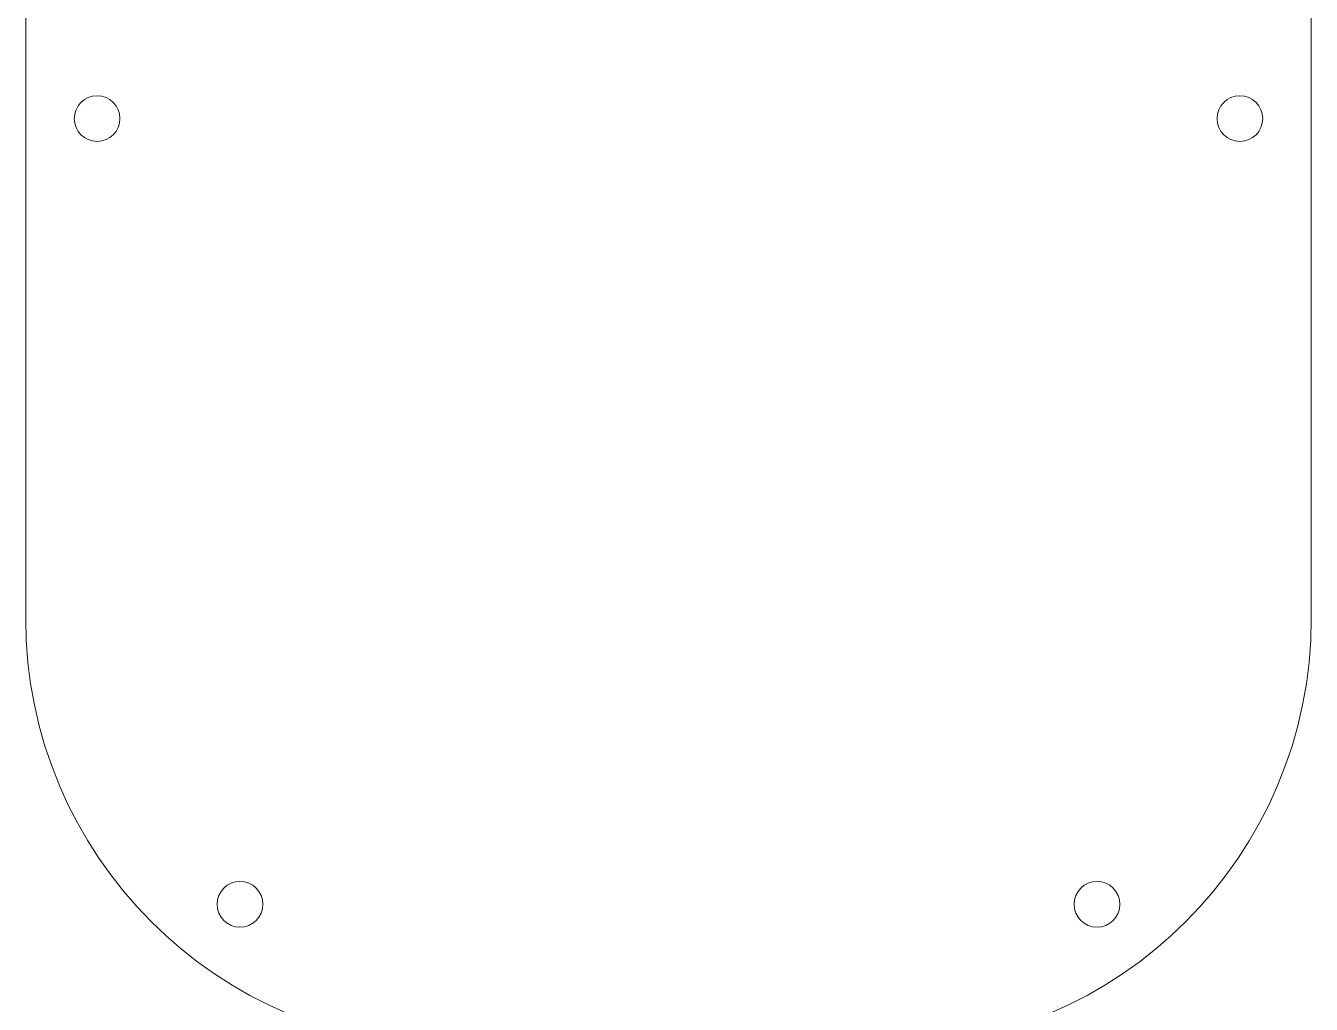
# Model space of a CAD drawing. Header units: millimetres. Extents: x 0 to 366, y 0 to 574.
# Drawn here: x 184 to 274, y 287 to 355.5 of the extents above; entities that cross this region are included whole.
import ezdxf

# ---------------------------------------------------------------- set-up
doc = ezdxf.new("R2010")
doc.units = ezdxf.units.MM
doc.layers.add('cut profiles', color=1, linetype='Continuous', lineweight=9, true_color=0xff0000)

msp = doc.modelspace()

# ---------------------------------------------------------------- linework, layer by layer
at = {"layer": 'cut profiles'}
for p, q in [((184, 314), (184, 419)), ((274, 314), (274, 419))]:
    msp.add_line(p, q, dxfattribs=at)
for centre in [(189, 349), (269, 349), (199, 294), (259, 294)]:
    msp.add_circle(centre, 1.6, dxfattribs=at)
for centre, start, end in [((214, 314), 180, 270), ((244, 314), 270, 0)]:
    msp.add_arc(centre, 30, start, end, dxfattribs=at)

doc.saveas('drawing.dxf')
